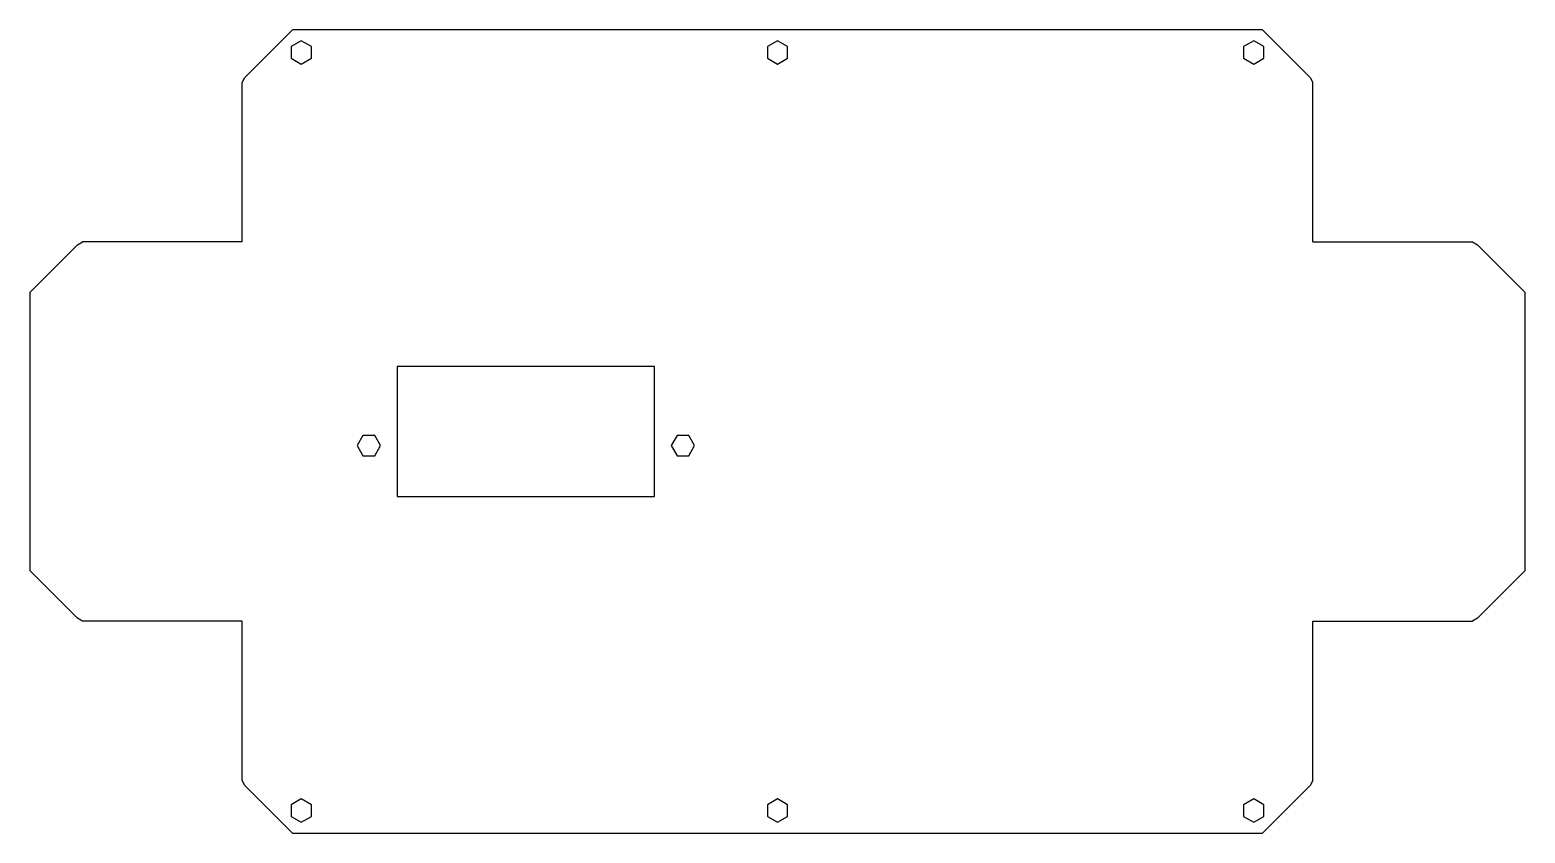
# Model space of a CAD drawing. Header units: millimetres. Extents: x 20 to 548, y 20 to 304.
import ezdxf

# ---------------------------------------------------------------- set-up
doc = ezdxf.new("R2010")
doc.units = ezdxf.units.MM

msp = doc.modelspace()

# ---------------------------------------------------------------- linework, layer by layer
at = {"color": 7, "linetype": 'Continuous', "lineweight": 25}
for p, q in [((95.95, 287), (112.78, 303.83)), ((455.53, 303.83), (112.78, 303.83)), ((455.53, 303.83), (472.36, 287)), ((115.88, 300.01), (112.31, 297.95)), ((112.31, 297.95), (112.31, 293.83)), ((119.45, 297.95), (115.88, 300.01)), ((119.45, 293.83), (119.45, 297.95)), ((284.15, 300.01), (280.59, 297.95)), ((280.59, 297.95), (280.59, 293.83)), ((287.72, 297.95), (284.15, 300.01)), ((287.72, 293.83), (287.72, 297.95)), ((452.43, 300.01), (448.86, 297.95)), ((448.86, 297.95), (448.86, 293.83)), ((456, 297.95), (452.43, 300.01)), ((456, 293.83), (456, 297.95)), ((112.31, 293.83), (115.88, 291.77)), ((115.88, 291.77), (119.45, 293.83)), ((280.59, 293.83), (284.15, 291.77)), ((284.15, 291.77), (287.72, 293.83)), ((448.86, 293.83), (452.43, 291.77)), ((452.43, 291.77), (456, 293.83)), ((94.95, 285.26), (95.95, 287)), ((472.36, 287), (473.36, 285.26)), ((94.95, 228.89), (94.95, 285.26)), ((473.36, 228.89), (473.36, 285.26)), ((20, 211.06), (36.83, 227.89)), ((36.83, 227.89), (38.57, 228.89)), ((94.95, 228.89), (38.57, 228.89)), ((473.36, 228.89), (529.74, 228.89)), ((529.74, 228.89), (531.48, 227.89)), ((531.48, 227.89), (548.31, 211.06)), ((20, 211.06), (20, 112.77)), ((548.31, 112.77), (548.31, 211.06)), ((240.75, 184.91), (149.75, 184.91)), ((149.75, 184.91), (149.75, 138.91)), ((240.75, 138.91), (240.75, 184.91)), ((137.69, 160.48), (135.63, 156.91)), ((141.82, 160.48), (137.69, 160.48)), ((143.88, 156.91), (141.82, 160.48)), ((248.69, 160.48), (246.63, 156.91)), ((252.82, 160.48), (248.69, 160.48)), ((254.88, 156.91), (252.82, 160.48)), ((135.63, 156.91), (137.69, 153.35)), ((137.69, 153.35), (141.82, 153.35)), ((141.82, 153.35), (143.88, 156.91)), ((246.63, 156.91), (248.69, 153.35)), ((248.69, 153.35), (252.82, 153.35)), ((252.82, 153.35), (254.88, 156.91)), ((149.75, 138.91), (240.75, 138.91)), ((36.83, 95.94), (20, 112.77)), ((548.31, 112.77), (531.48, 95.94)), ((38.57, 94.94), (36.83, 95.94)), ((531.48, 95.94), (529.74, 94.94)), ((94.95, 94.94), (38.57, 94.94)), ((94.95, 38.57), (94.95, 94.94)), ((473.36, 94.94), (529.74, 94.94)), ((473.36, 38.57), (473.36, 94.94)), ((95.95, 36.83), (94.95, 38.57)), ((473.36, 38.57), (472.36, 36.83)), ((112.78, 20), (95.95, 36.83)), ((115.88, 32.06), (112.31, 30)), ((119.45, 30), (115.88, 32.06)), ((284.15, 32.06), (280.59, 30)), ((287.72, 30), (284.15, 32.06)), ((452.43, 32.06), (448.86, 30)), ((456, 30), (452.43, 32.06)), ((472.36, 36.83), (455.53, 20)), ((112.31, 30), (112.31, 25.88)), ((119.45, 25.88), (119.45, 30)), ((280.59, 30), (280.59, 25.88)), ((287.72, 25.88), (287.72, 30)), ((448.86, 30), (448.86, 25.88)), ((456, 25.88), (456, 30)), ((112.31, 25.88), (115.88, 23.82)), ((115.88, 23.82), (119.45, 25.88)), ((280.59, 25.88), (284.15, 23.82)), ((284.15, 23.82), (287.72, 25.88)), ((448.86, 25.88), (452.43, 23.82)), ((452.43, 23.82), (456, 25.88)), ((112.78, 20), (455.53, 20))]:
    msp.add_line(p, q, dxfattribs=at)

doc.saveas('drawing.dxf')
